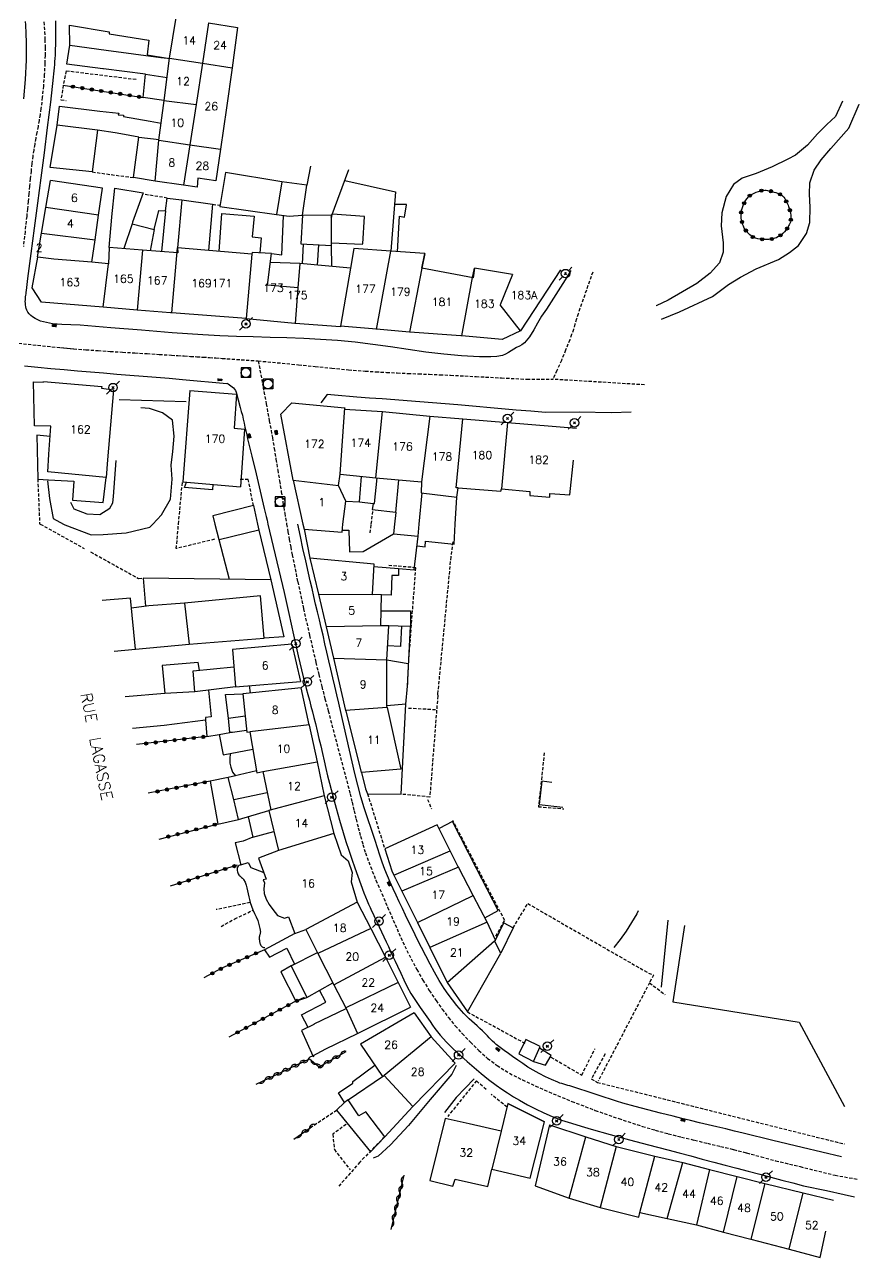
# Model space of a CAD drawing. Header units: millimetres. Extents: x 146998 to 148001, y 143000 to 144001.
# Drawn here: x 147451.8 to 147582.2, y 143056.4 to 143249 of the extents above; entities that cross this region are included whole.
import ezdxf
from ezdxf.enums import TextEntityAlignment as Align

# ---------------------------------------------------------------- set-up
doc = ezdxf.new("R2010")
doc.units = ezdxf.units.MM
doc.linetypes.add('DASHED', pattern=[0.75, 0.5, -0.25])
doc.layers.get('0').update_dxf_attribs({"linetype": 'CONTINUOUS'})
for name, color, linetype in [('W0001', 6, 'DASHED'), ('W0014', 7, 'CONTINUOUS'), ('W0017', 7, 'CONTINUOUS'), ('W0101', 7, 'CONTINUOUS'), ('W0104', 1, 'CONTINUOUS'), ('W0112', 1, 'DASHED'), ('W0300', 7, 'CONTINUOUS'), ('W0310', 3, 'CONTINUOUS'), ('W0323', 7, 'CONTINUOUS'), ('W0333', 7, 'CONTINUOUS'), ('W0401', 7, 'CONTINUOUS'), ('W0420', 7, 'CONTINUOUS'), ('W0473', 7, 'CONTINUOUS'), ('W0989', 7, 'CONTINUOUS'), ('W0991', 7, 'CONTINUOUS'), ('W1102', 7, 'CONTINUOUS')]:
    doc.layers.add(name, color=color, linetype=linetype)
doc.styles.get("Standard").update_dxf_attribs({"font": 'romans.shx', "width": 0.85})

# ---------------------------------------------------------------- blocks, each defined once
blk = doc.blocks.new('T401')
for p, q in [((-0.3, 0.3), (0, 0.3)), ((-0.3, -0.25), (-0.3, 0.3)), ((-0.3, 0.15), (0, 0.15)), ((-0.3, 0), (0, 0)), ((0, 0.3), (0, -0.25)), ((-0.3, -0.15), (0, -0.15)), ((-0.3, -0.25), (-0.3, -0.3)), ((-0.3, -0.3), (0, -0.3)), ((0, -0.3), (0, -0.25))]:
    blk.add_line(p, q)
blk = doc.blocks.new('T473')
for p, q in [((-0.166667, 0.166667), (0.166667, -0.166667)), ((-0.166667, -0.166667), (0.166667, 0.166667)), ((0.500001, 0.500001), (1.000002, 1.000002)), ((-1.000002, -1.000002), (-0.500001, -0.500001))]:
    blk.add_line(p, q)
blk.add_ellipse((0, 0), major_axis=(0.471405, 0.471405), ratio=1, start_param=5.4977871438, end_param=11.780972451)
blk = doc.blocks.new('T420')
for p, q in [((0.75, 0.75), (-0.75, 0.75)), ((-0.75, 0.75), (-0.75, -0.75)), ((0.75, 0.75), (0.75, -0.75)), ((0.75, -0.75), (-0.75, -0.75))]:
    blk.add_line(p, q)
blk.add_ellipse((0, 0), major_axis=(-0.53, 0.53), ratio=1, start_param=3.926991, end_param=10.210176)
blk = doc.blocks.new('t323o')
at = {"color": 0, "linetype": 'Continuous'}
for radius in [0.25, 0.15]:
    blk.add_circle((0, 0), radius, dxfattribs=at)
blk = doc.blocks.new('t310o')
at = {"color": 0, "linetype": 'Continuous'}
for centre, start, end in [((-0.5, 0.38), 216.8699, 323.1304), ((0.5, -0.37), 36.8699, 143.1303)]:
    blk.add_arc(centre, 0.625, start, end, dxfattribs=at)

msp = doc.modelspace()

# ---------------------------------------------------------------- linework, layer by layer
at = {"layer": 'W0001'}
for points in [[(147454.8, 143249.44), (147454.91, 143247.92), (147454.97, 143246.69), (147455, 143245.45), (147454.99, 143244.22), (147454.96, 143242.98), (147454.87, 143241.21), (147454.73, 143239.44), (147454.56, 143237.67), (147454.35, 143235.91), (147454.22, 143234.98), (147454.06, 143234.05), (147453.9, 143233.12), (147453.72, 143232.2), (147453.54, 143231.28), (147453.37, 143230.35), (147453.22, 143229.43), (147453.08, 143228.5), (147452.93, 143227.32), (147452.8, 143226.14), (147452.68, 143224.96), (147452.57, 143223.78), (147452.47, 143222.6), (147452.36, 143221.42), (147452.25, 143220.24), (147452.12, 143219.06), (147451.87, 143216.71), (147451.6, 143214.36)], [(147540.57, 143210.37), (147538.58, 143204.67), (147538.3, 143203.86), (147538.05, 143203.04), (147537.8, 143202.23), (147537.55, 143201.41), (147537.28, 143200.6), (147536.99, 143199.8), (147536.34, 143198.18), (147535.68, 143196.58), (147534.98, 143194.99), (147534.35, 143193.62)], [(147449.36, 143199.39), (147457.39, 143198.58), (147457.91, 143198.53), (147458.43, 143198.48), (147458.95, 143198.43), (147459.47, 143198.39), (147461.38, 143198.24), (147463.28, 143198.1), (147465.19, 143197.98), (147467.11, 143197.86), (147469.02, 143197.74), (147470.93, 143197.63), (147472.84, 143197.51), (147474.75, 143197.39), (147475.74, 143197.33), (147476.73, 143197.26), (147477.72, 143197.2), (147478.71, 143197.14), (147479.7, 143197.08), (147480.69, 143197.02), (147481.68, 143196.96), (147482.67, 143196.89), (147488.29, 143196.49)], [(147488.29, 143196.49), (147488.57, 143195.07), (147489.06, 143192.43), (147489.55, 143189.79), (147490.04, 143187.14), (147490.51, 143184.5), (147490.8, 143182.81), (147491.08, 143181.13), (147491.36, 143179.44), (147491.63, 143177.75), (147491.9, 143176.06), (147492.17, 143174.37), (147492.45, 143172.69), (147492.74, 143171)], [(147488.29, 143196.49), (147494.6, 143195.9), (147497.21, 143195.62), (147499.81, 143195.36), (147502.42, 143195.11), (147505.03, 143194.9), (147506.69, 143194.79), (147508.36, 143194.7), (147510.03, 143194.61), (147511.7, 143194.54), (147513.37, 143194.47), (147515.04, 143194.4), (147516.7, 143194.33), (147518.37, 143194.25), (147522.34, 143194.05), (147526.31, 143193.84), (147530.29, 143193.63), (147534.35, 143193.62)], [(147548.67, 143192.75), (147548.67, 143192.75), (147534.35, 143193.62), (147534.35, 143193.62), (147534.35, 143193.62)], [(147492.74, 143171), (147492.95, 143169.8), (147493.16, 143168.6), (147493.38, 143167.4), (147493.61, 143166.2), (147494.47, 143161.98), (147495.38, 143157.78), (147496.33, 143153.59), (147497.31, 143149.4), (147497.77, 143147.5), (147498.25, 143145.61), (147498.74, 143143.72), (147499.24, 143141.82), (147499.62, 143140.37), (147500, 143138.91), (147500.39, 143137.45), (147500.77, 143136), (147501.16, 143134.54), (147501.55, 143133.09), (147501.94, 143131.63), (147502.32, 143130.17), (147502.66, 143128.85), (147502.98, 143127.53), (147503.29, 143126.21), (147503.61, 143124.89), (147503.94, 143123.57), (147504.28, 143122.25), (147504.66, 143120.94), (147505.07, 143119.64), (147505.85, 143117.49), (147506.71, 143115.36), (147507.62, 143113.26), (147508.53, 143111.16), (147509.4, 143109.12), (147510.28, 143107.09), (147511.2, 143105.07), (147512.19, 143103.08), (147513.09, 143101.41), (147514.04, 143099.76), (147515.04, 143098.15), (147516.09, 143096.56), (147517.05, 143095.22), (147518.05, 143093.9), (147519.09, 143092.62), (147520.19, 143091.39), (147521.46, 143090.05), (147522.78, 143088.76), (147524.16, 143087.53), (147525.64, 143086.41), (147527.56, 143085.21), (147529.58, 143084.16), (147531.64, 143083.21), (147533.71, 143082.3), (147537.31, 143080.8), (147540.96, 143079.41), (147544.64, 143078.11), (147548.35, 143076.91), (147550.36, 143076.31), (147552.39, 143075.76), (147554.43, 143075.24), (147556.47, 143074.75), (147558.51, 143074.26), (147560.56, 143073.78), (147562.6, 143073.28), (147564.63, 143072.76), (147566.89, 143072.15), (147569.15, 143071.53), (147573, 143070.62), (147578.44, 143069.27), (147578.44, 143069.27), (147578.44, 143069.27), (147582.09, 143068.64)]]:
    msp.add_lwpolyline(points, dxfattribs=at)
at = {"layer": 'W0014'}
for points in [[(147451.89, 143249.51), (147451.92, 143249.01), (147451.98, 143247.62), (147452.03, 143246.23), (147452.05, 143244.84), (147452.03, 143243.45), (147451.88, 143240.44), (147451.62, 143237.44)], [(147537.14, 143210.59), (147536.28, 143209.17), (147535.54, 143208.03), (147534.81, 143206.89), (147534.07, 143205.74), (147533.33, 143204.6), (147532.59, 143203.46), (147531.97, 143202.41), (147531.38, 143201.33), (147530.71, 143200.27), (147529.9, 143199.32), (147529.52, 143199.02), (147529.11, 143198.77), (147528.68, 143198.56), (147528.26, 143198.34), (147527.83, 143198.07), (147527.4, 143197.8), (147526.94, 143197.55), (147526.46, 143197.36), (147525.58, 143197.18), (147524.67, 143197.11), (147523.77, 143197.12), (147522.88, 143197.14), (147520.09, 143197.28), (147517.3, 143197.53), (147514.52, 143197.87), (147511.75, 143198.26), (147508.99, 143198.67), (147506.22, 143199.06), (147503.45, 143199.41), (147500.67, 143199.67), (147498.04, 143199.85), (147495.42, 143199.99), (147492.79, 143200.09), (147490.17, 143200.17), (147487.54, 143200.24), (147484.91, 143200.33), (147482.29, 143200.43), (147479.66, 143200.57), (147474.86, 143200.89), (147470.06, 143201.27), (147465.26, 143201.67), (147460.47, 143202.07), (147459.04, 143202.15), (147457.6, 143202.19), (147456.15, 143202.3), (147454.73, 143202.58), (147454.28, 143202.72), (147453.85, 143202.9), (147453.44, 143203.13), (147453.05, 143203.39), (147452.78, 143203.61), (147452.53, 143203.85), (147452.31, 143204.12), (147452.13, 143204.42), (147452.03, 143204.69), (147451.97, 143204.96), (147451.94, 143205.24), (147451.92, 143205.51), (147451.91, 143205.76), (147451.92, 143206.01), (147451.93, 143206.25), (147451.96, 143206.5), (147451.99, 143206.74), (147452.02, 143206.99), (147452.05, 143207.23), (147452.08, 143207.48), (147452.13, 143207.95), (147452.19, 143208.42), (147452.25, 143208.89), (147452.31, 143209.36), (147452.81, 143213.29), (147453.32, 143217.22), (147453.85, 143221.16), (147454.38, 143225.09), (147454.9, 143229.02), (147455.4, 143232.95), (147455.87, 143236.89), (147456.3, 143240.84), (147456.35, 143241.32), (147456.4, 143241.81), (147456.45, 143242.29), (147456.5, 143242.78), (147456.54, 143243.26), (147456.58, 143243.75), (147456.61, 143244.24), (147456.63, 143244.72), (147456.68, 143246.36), (147456.69, 143248), (147456.66, 143249.64)], [(147451.79, 143195.71), (147453.85, 143195.52), (147455.91, 143195.32), (147457.97, 143195.14), (147460.04, 143194.95), (147462.09, 143194.78), (147464.14, 143194.61), (147466.2, 143194.44), (147468.25, 143194.27), (147470.31, 143194.11), (147472.36, 143193.94), (147474.41, 143193.77), (147476.47, 143193.6)], [(147476.47, 143193.6), (147483.38, 143192.96)], [(147483.38, 143192.99), (147483.62, 143192.89), (147483.84, 143192.76), (147484.05, 143192.61), (147484.24, 143192.44), (147484.42, 143192.26), (147484.59, 143192.07), (147484.74, 143191.85), (147484.86, 143191.63)], [(147483.38, 143192.99), (147483.38, 143192.96)], [(147484.86, 143191.63), (147485.48, 143189.21)], [(147499.09, 143191.23), (147498.11, 143189.95)], [(147546.58, 143188.48), (147543.49, 143188.38), (147543.49, 143188.38), (147538.45, 143188.47), (147533.19, 143188.45), (147533.19, 143188.45), (147530.9, 143188.62), (147528.6, 143188.81), (147527.46, 143188.9), (147526.33, 143189.01), (147525.19, 143189.12), (147524.05, 143189.23), (147522.92, 143189.34), (147521.78, 143189.44), (147520.65, 143189.55), (147519.51, 143189.65), (147517.53, 143189.81), (147515.56, 143189.96), (147513.58, 143190.11), (147511.6, 143190.25), (147509.63, 143190.4), (147507.65, 143190.54), (147505.67, 143190.69), (147503.7, 143190.84), (147502.55, 143190.94), (147501.39, 143191.03), (147500.24, 143191.13), (147499.09, 143191.23)], [(147485.48, 143189.21), (147485.66, 143188.61), (147485.83, 143188), (147485.97, 143187.39), (147486.11, 143186.78), (147486.23, 143186.16), (147486.36, 143185.55), (147486.5, 143184.94), (147486.65, 143184.33), (147487.33, 143181.6), (147487.97, 143178.87), (147488.61, 143176.14), (147489.25, 143173.41), (147489.39, 143172.81), (147489.53, 143172.2), (147489.68, 143171.6), (147489.82, 143171)], [(147489.82, 143171), (147492.36, 143160.32)], [(147579.46, 143072.17), (147579.46, 143072.17), (147573.31, 143073.58), (147568.71, 143074.72), (147564.11, 143075.85), (147562.73, 143076.18), (147561.36, 143076.51), (147559.99, 143076.83), (147558.62, 143077.16), (147557.25, 143077.48), (147555.88, 143077.81), (147554.51, 143078.14), (147553.14, 143078.48), (147551.17, 143078.98), (147549.2, 143079.48), (147547.23, 143080), (147545.27, 143080.55), (147544.31, 143080.84), (147543.35, 143081.14), (147542.39, 143081.46), (147541.44, 143081.78), (147540.49, 143082.1), (147539.53, 143082.42), (147538.58, 143082.73), (147537.62, 143083.04), (147537.31, 143083.13), (147537, 143083.22), (147536.69, 143083.31), (147536.37, 143083.4), (147536.06, 143083.48), (147535.75, 143083.58), (147535.45, 143083.68), (147535.14, 143083.8), (147534.15, 143084.21), (147533.18, 143084.66), (147532.22, 143085.15), (147531.28, 143085.67), (147530.45, 143086.17), (147529.65, 143086.71), (147528.85, 143087.27), (147528.06, 143087.83), (147527.41, 143088.28), (147526.76, 143088.74), (147526.13, 143089.22), (147525.51, 143089.72), (147525.22, 143089.97), (147524.94, 143090.22), (147524.67, 143090.49), (147524.4, 143090.76), (147524.13, 143091.03), (147523.87, 143091.3), (147523.6, 143091.56), (147523.33, 143091.83), (147522.92, 143092.21), (147522.51, 143092.59), (147522.09, 143092.97), (147521.68, 143093.35), (147521.27, 143093.73), (147520.86, 143094.12), (147520.46, 143094.52), (147520.08, 143094.93), (147519.35, 143095.78), (147518.64, 143096.65), (147517.97, 143097.55), (147517.34, 143098.47), (147516.57, 143099.7), (147515.86, 143100.97), (147515.19, 143102.25), (147514.52, 143103.53), (147513.83, 143104.85), (147513.16, 143106.17), (147512.5, 143107.5), (147511.85, 143108.83), (147511.34, 143109.88), (147510.83, 143110.94), (147510.34, 143111.99), (147509.85, 143113.05), (147509.39, 143114.04), (147508.94, 143115.04), (147508.5, 143116.03), (147508.09, 143117.05), (147507.69, 143118.17), (147507.31, 143119.3), (147506.96, 143120.44), (147506.59, 143121.57), (147506.02, 143123.27), (147505.44, 143124.96), (147504.88, 143126.67), (147504.36, 143128.38), (147503.41, 143132.02), (147502.55, 143135.67), (147501.73, 143139.34), (147500.9, 143143), (147500.59, 143144.33), (147500.28, 143145.66), (147499.97, 143146.99), (147499.66, 143148.32), (147499.36, 143149.65), (147499.05, 143150.98), (147498.74, 143152.31), (147498.43, 143153.64), (147498.15, 143154.85), (147497.86, 143156.06), (147497.57, 143157.27), (147497.28, 143158.49), (147496.99, 143159.7), (147496.71, 143160.91), (147496.42, 143162.13), (147496.15, 143163.34), (147495.72, 143165.25), (147495.3, 143167.17), (147494.89, 143169.08), (147494.48, 143171)], [(147492.36, 143160.32), (147493.07, 143157.01), (147493.8, 143153.7), (147494.57, 143150.41), (147495.35, 143147.11), (147495.58, 143146.2), (147495.81, 143145.29), (147496.05, 143144.39), (147496.3, 143143.48), (147496.54, 143142.57), (147496.78, 143141.67), (147497.01, 143140.76), (147497.24, 143139.85), (147497.53, 143138.68), (147497.8, 143137.51), (147498.07, 143136.34), (147498.33, 143135.17), (147498.59, 143134), (147498.87, 143132.83), (147499.15, 143131.66), (147499.44, 143130.5), (147499.94, 143128.56), (147500.47, 143126.64), (147501.02, 143124.72), (147501.59, 143122.8), (147502.02, 143121.42), (147502.46, 143120.05), (147502.91, 143118.67), (147503.38, 143117.31), (147503.85, 143116), (147504.32, 143114.7), (147504.81, 143113.4), (147505.33, 143112.12), (147505.56, 143111.6), (147505.79, 143111.1), (147506.02, 143110.59), (147506.26, 143110.09), (147506.5, 143109.58), (147506.75, 143109.08), (147506.99, 143108.58), (147507.23, 143108.07), (147507.58, 143107.3), (147507.94, 143106.53), (147508.29, 143105.76), (147508.64, 143104.99), (147509, 143104.23), (147509.35, 143103.46), (147509.71, 143102.69), (147510.07, 143101.92), (147510.57, 143100.86), (147511.07, 143099.78), (147511.59, 143098.72), (147512.16, 143097.68), (147512.86, 143096.55), (147513.62, 143095.45), (147514.4, 143094.36), (147515.18, 143093.27), (147515.55, 143092.73), (147515.92, 143092.19), (147516.31, 143091.65), (147516.73, 143091.13), (147517.73, 143090.05), (147518.79, 143089.03), (147519.87, 143088.04), (147520.97, 143087.06), (147522.06, 143086.1), (147523.17, 143085.16), (147524.31, 143084.24), (147525.47, 143083.36), (147526.36, 143082.73), (147527.28, 143082.12), (147528.21, 143081.54), (147529.15, 143080.98), (147530.39, 143080.29), (147531.65, 143079.63), (147532.92, 143079.01), (147534.22, 143078.45), (147535.72, 143077.88), (147537.25, 143077.39), (147538.78, 143076.93), (147540.31, 143076.48), (147543.3, 143075.63), (147546.3, 143074.82), (147549.3, 143074.03), (147552.3, 143073.24), (147554.1, 143072.76), (147555.9, 143072.28), (147557.7, 143071.8), (147559.49, 143071.33), (147561.29, 143070.86), (147563.09, 143070.38), (147564.89, 143069.91), (147566.69, 143069.43), (147568.4, 143068.98), (147570.12, 143068.52), (147571.83, 143068.07), (147573.54, 143067.61), (147577.1, 143066.87), (147577.1, 143066.87), (147579.89, 143066.28), (147581.5, 143065.9)]]:
    msp.add_lwpolyline(points, dxfattribs=at)
at = {"layer": 'W0017'}
for points in [[(147579.59, 143237.08), (147579.59, 143237.08), (147578.5, 143234.7), (147577.17, 143233.42), (147575.73, 143231.95), (147574.12, 143230.22), (147572.25, 143228.64), (147571.05, 143228.02), (147568.6, 143226.82), (147566.13, 143225.77), (147563.91, 143225.04), (147562.56, 143224.07), (147561.43, 143222.15), (147560.73, 143219.6), (147560.66, 143217.6), (147560.98, 143214.93), (147560.95, 143213.48), (147560.39, 143211.81), (147558.95, 143210.18), (147556.84, 143208.56), (147552.37, 143205.97), (147550.48, 143205.09), (147550.48, 143205.09), (147550.48, 143205.09)], [(147551.32, 143203), (147551.32, 143203), (147554.16, 143204.16), (147559.29, 143206.56), (147561.79, 143208.43), (147563.69, 143209.56), (147566.14, 143210.89), (147569.59, 143212.32), (147571.35, 143213.45), (147572.71, 143214.53), (147573.98, 143216.39), (147574.48, 143218.13), (147574.57, 143220.52), (147574.43, 143222.55), (147574.53, 143224.29), (147575.2, 143226.27), (147576.26, 143227.93), (147577.8, 143229.7), (147580.58, 143232.84), (147582.24, 143236.6), (147582.24, 143236.6)], [(147471.86, 143171), (147473.21, 143172.45), (147474.61, 143174.88), (147474.87, 143178.04), (147474.72, 143180.21), (147474.96, 143182.34), (147475.15, 143184.71), (147474.93, 143187.23), (147473.33, 143188.38), (147471.33, 143189.08), (147469.97, 143189.18)], [(147458.97, 143174.44), (147459.51, 143173.38), (147461.52, 143172.61), (147463.55, 143172.52), (147465.14, 143173.46), (147465.6, 143174.3), (147465.67, 143175.3), (147466.13, 143180.92)], [(147455.4, 143177.75), (147455.68, 143174.98), (147456.27, 143171.88), (147457.88, 143171)], [(147457.88, 143171), (147458.09, 143170.89), (147462.2, 143169.31), (147464.08, 143169.37), (147467.68, 143169.64), (147471.39, 143170.5), (147471.86, 143171)], [(147519.24, 143086.42), (147518.57, 143085.04), (147515.19, 143081.1), (147511.77, 143077.03), (147509, 143074.03), (147507.04, 143072.26), (147506.25, 143071.93)], [(147522.05, 143084.35), (147519.26, 143081.44), (147517.4, 143079.09)]]:
    msp.add_lwpolyline(points, dxfattribs=at)
at = {"layer": 'W0101'}
for points in [[(147474.44, 143243.78), (147475.48, 143250.14)], [(147485.05, 143248.56), (147484.23, 143242.3)], [(147473.59, 143237.16), (147474.44, 143243.78)], [(147484.23, 143242.3), (147483.33, 143236.01), (147482.41, 143229.55)], [(147472.79, 143230.99), (147473.59, 143237.16)], [(147472.19, 143224.55), (147472.79, 143230.99)], [(147482.41, 143229.55), (147481.7, 143224.62), (147478.89, 143225.04), (147478.76, 143223.65), (147476.65, 143223.94)], [(147455.12, 143220.46), (147455.83, 143224.69)], [(147463.37, 143219.25), (147463.99, 143223.48), (147455.83, 143224.69)], [(147476.65, 143223.94), (147472.19, 143224.55)], [(147454.45, 143216.44), (147455.12, 143220.46)], [(147462.81, 143215.42), (147463.37, 143219.25)], [(147453.84, 143212.68), (147453.83, 143212.73), (147454.45, 143216.44)], [(147462.3, 143211.9), (147462.81, 143215.42)], [(147470.22, 143213.81), (147465.02, 143214.23), (147464.93, 143211.68)], [(147487.32, 143213.17), (147475.68, 143214.14), (147475.73, 143213.36)], [(147464.09, 143204.87), (147454.44, 143205.67), (147452.97, 143207.93), (147453.84, 143212.68)], [(147475.73, 143213.36), (147470.22, 143213.81)], [(147494.51, 143207.92), (147489.78, 143208.31), (147490.39, 143213.25), (147487.34, 143213.45), (147487.32, 143213.17)], [(147509.03, 143213.62), (147503.27, 143214.03), (147502.74, 143210.98)], [(147513.86, 143210.99), (147514.33, 143213.25), (147509.03, 143213.62)], [(147464.93, 143211.68), (147462.3, 143211.9)], [(147502.74, 143210.98), (147494.8, 143211.69), (147494.51, 143207.92)], [(147521.89, 143209.48), (147513.86, 143210.99)], [(147528.06, 143209.97), (147528.06, 143210), (147522.08, 143211), (147521.89, 143209.48)], [(147535.53, 143210.74), (147535.53, 143210.74), (147529.3, 143201.19)], [(147469.39, 143204.42), (147464.09, 143204.87)], [(147474.78, 143204), (147474.62, 143203.99), (147469.39, 143204.42)], [(147486.44, 143203.1), (147474.78, 143204)], [(147494.02, 143202.34), (147486.44, 143203.08), (147486.44, 143203.1)], [(147501.17, 143201.91), (147501.17, 143201.82), (147494.06, 143202.32), (147494.02, 143202.34)], [(147506.81, 143201.43), (147501.17, 143201.91)], [(147511.97, 143200.98), (147506.81, 143201.43)], [(147520.12, 143200.42), (147519.96, 143200.41), (147511.99, 143200.98), (147511.97, 143200.98)], [(147529.3, 143201.19), (147526.43, 143199.83), (147520.12, 143200.42)], [(147453.18, 143193.23), (147454.71, 143193.15), (147454.73, 143193.26), (147463.84, 143192.51), (147463.83, 143192.21), (147465.69, 143191.96)], [(147465.69, 143191.96), (147464.76, 143181.02), (147464.52, 143178.3), (147455.41, 143179.14), (147455.58, 143181.89), (147455.58, 143181.91), (147455.92, 143186.32), (147453.33, 143186.36), (147453.18, 143193.23)], [(147477.63, 143191.85), (147476.53, 143177.6), (147485.53, 143176.8)], [(147477.63, 143191.85), (147484.91, 143191.27), (147484.57, 143185.99), (147484.57, 143185.97), (147486.18, 143185.83), (147485.53, 143176.8)], [(147493.79, 143177.84), (147491.84, 143188.16), (147493.57, 143189.96), (147501.83, 143189.17), (147501.8, 143188.97)], [(147501.8, 143188.97), (147507.73, 143188.58), (147507.73, 143188.6)], [(147507.73, 143188.6), (147515.13, 143187.86)], [(147515.13, 143187.86), (147520.3, 143187.45)], [(147520.3, 143187.45), (147527.24, 143186.89)], [(147527.24, 143186.89), (147538.02, 143185.96)], [(147493.79, 143177.84), (147495.29, 143171)], [(147500.87, 143177.05), (147501.09, 143178.78)], [(147501.09, 143178.78), (147506.66, 143178.22)], [(147506.66, 143178.22), (147513.84, 143177.62)], [(147513.84, 143177.62), (147513.78, 143175.89), (147519.33, 143175.21), (147519.55, 143176.64)], [(147501.97, 143174.58), (147500.87, 143177.05)], [(147519.55, 143176.64), (147526.24, 143176.12), (147526.3, 143176.53)], [(147526.3, 143176.53), (147530.73, 143176.07), (147530.73, 143175.46), (147533.85, 143175.2), (147533.9, 143175.79), (147536.99, 143175.56)], [(147501.55, 143171), (147501.97, 143174.58)], [(147495.29, 143171), (147495.46, 143170.23), (147501.4, 143169.76), (147501.55, 143171)], [(147506.14, 143159.99), (147506.4, 143164.75), (147496.39, 143165.69), (147497.7, 143160.07)], [(147497.7, 143160.07), (147498.92, 143154.95)], [(147507.46, 143155.1), (147507.58, 143159.93), (147506.14, 143159.99)], [(147498.92, 143154.95), (147500.08, 143150.04)], [(147508.41, 143149.79), (147508.7, 143155.09), (147507.46, 143155.1)], [(147493.55, 143152.26), (147484.26, 143151.42), (147484.75, 143145.59), (147494.91, 143146.4)], [(147493.55, 143152.26), (147494.91, 143146.4)], [(147500.08, 143150.04), (147501.95, 143141.87)], [(147508.44, 143142.33), (147508.42, 143142.62), (147508.41, 143149.79)], [(147496.24, 143139.66), (147495, 143145.44), (147485.92, 143144.49), (147486.51, 143138.51), (147487, 143138.52)], [(147508.44, 143142.33), (147510.61, 143132.71), (147504.43, 143132.2), (147502.07, 143141.81), (147501.95, 143141.87)], [(147496.24, 143139.66), (147496.25, 143139.59), (147497.5, 143133.88)], [(147487, 143138.52), (147488.1, 143132.15), (147489.05, 143132.33)], [(147497.5, 143133.88), (147498.61, 143128.56)], [(147489.05, 143132.33), (147490.28, 143126.36), (147489.97, 143126.25)], [(147498.61, 143128.56), (147500.12, 143122.66)], [(147489.97, 143126.25), (147491.48, 143120)], [(147518.32, 143119.93), (147516.28, 143124), (147508.07, 143120.28)], [(147500.12, 143122.66), (147501.26, 143119.31), (147502.35, 143118.39), (147503.01, 143116.55), (147502.84, 143115.1), (147503.79, 143111.93)], [(147491.48, 143120), (147488.33, 143118.83), (147489.57, 143115.55), (147489.08, 143115.43), (147489.3, 143114.93), (147489.18, 143114.04), (147489.25, 143113.28), (147489.56, 143112.38), (147490, 143111.56), (147490.57, 143110.81), (147491.31, 143109.85), (147492.4, 143109.41), (147493.06, 143109.64), (147494.02, 143107.05), (147495.73, 143107.66)], [(147508.07, 143120.28), (147509.16, 143116.81), (147509.48, 143116.17)], [(147519.59, 143117.4), (147519.5, 143117.58), (147518.32, 143119.93)], [(147509.48, 143116.17), (147510.74, 143113.63)], [(147521.89, 143112.98), (147519.59, 143117.4)], [(147510.74, 143113.63), (147513.17, 143108.75)], [(147524.07, 143108.79), (147521.89, 143112.98)], [(147503.79, 143111.93), (147505.89, 143107.84)], [(147513.17, 143108.75), (147515.11, 143104.84)], [(147525.23, 143105.88), (147525.38, 143106.02), (147524.07, 143108.79)], [(147554.9, 143108.3), (147553.11, 143096.37)], [(147495.73, 143107.66), (147497.64, 143103.9)], [(147505.89, 143107.84), (147508.17, 143103.32)], [(147515.11, 143104.84), (147517.84, 143099.37)], [(147517.84, 143099.37), (147525.23, 143105.88)], [(147497.64, 143103.9), (147500.14, 143099)], [(147508.17, 143103.32), (147510.15, 143099.39)], [(147500.14, 143099), (147501.97, 143095.4)], [(147510.15, 143099.39), (147512.09, 143095.54)], [(147501.97, 143095.4), (147503.83, 143091.43), (147512.09, 143095.54)], [(147553.11, 143096.37), (147572.83, 143093.2), (147579.9, 143079.99)], [(147512.68, 143094.64), (147504.27, 143089.77), (147507.72, 143084.68), (147507.99, 143084.87)], [(147512.68, 143094.64), (147515.32, 143090.91)], [(147515.32, 143090.91), (147519.06, 143086.8)], [(147507.99, 143084.87), (147512.48, 143079.99), (147519.06, 143086.8)], [(147524.82, 143070.23), (147530.8, 143068.82), (147533.05, 143077.61), (147527.33, 143080.46)], [(147527.33, 143080.46), (147526.27, 143076.13)], [(147526.27, 143076.13), (147521.26, 143077.32), (147517.5, 143078.11), (147515.12, 143068.45), (147518.74, 143067.58), (147519.08, 143068.65), (147524.17, 143067.49), (147524.82, 143070.23)], [(147533.83, 143077.12), (147531.56, 143067.64), (147536.89, 143065.68)], [(147533.83, 143077.12), (147539.52, 143075.27)], [(147539.52, 143075.27), (147544.23, 143073.74)], [(147544.23, 143073.74), (147550.28, 143072.24)], [(147550.28, 143072.24), (147554.68, 143071.24)], [(147554.68, 143071.24), (147558.83, 143070.18)], [(147558.83, 143070.18), (147563.15, 143069.06)], [(147563.15, 143069.06), (147567.45, 143067.96)], [(147567.45, 143067.96), (147573.46, 143066.51)], [(147573.46, 143066.51), (147578.23, 143065.38)], [(147536.89, 143065.68), (147541.76, 143064.21)], [(147541.76, 143064.21), (147547.76, 143062.7), (147547.96, 143063.45)], [(147547.96, 143063.45), (147552.22, 143062.51)], [(147552.22, 143062.51), (147556.82, 143061.5)], [(147556.82, 143061.5), (147561.02, 143060.39)], [(147561.02, 143060.39), (147565.27, 143059.27)], [(147571.26, 143057.74), (147576.11, 143056.44), (147577.01, 143060.53)], [(147565.27, 143059.27), (147571.26, 143057.74)]]:
    msp.add_lwpolyline(points, dxfattribs=at)
at = {"layer": 'W0104'}
for points in [[(147458.38, 143242.85), (147458.88, 143245.83), (147458.8, 143248.92)], [(147458.8, 143248.92), (147465.03, 143247.91), (147465.01, 143247.59), (147471.23, 143246.59), (147470.96, 143244.32), (147474.44, 143243.74)], [(147458.88, 143245.83), (147464.53, 143245.05), (147473.06, 143243.9), (147474.13, 143243.79)], [(147473.58, 143237.16), (147470.31, 143237.66), (147470.7, 143241.3), (147470.67, 143241.3), (147464.13, 143242.11), (147464.01, 143242.13), (147458.38, 143242.85)], [(147470.7, 143241.3), (147474.05, 143240.75)], [(147455.77, 143226.69), (147456.86, 143233.3), (147457.23, 143236.31)], [(147457.23, 143236.31), (147463.53, 143235.49), (147466.5, 143235.17), (147466.44, 143234.94), (147467.26, 143234.89), (147467.27, 143234.66), (147471.43, 143233.95), (147473.13, 143233.63)], [(147463.17, 143232.53), (147456.86, 143233.3)], [(147469.65, 143231.47), (147466.85, 143231.98), (147465.94, 143232.12), (147463.17, 143232.53), (147462.37, 143226.01), (147455.77, 143226.69)], [(147472.19, 143224.55), (147468.82, 143225.12), (147469.65, 143231.47)], [(147469.65, 143231.47), (147472.8, 143231.09)], [(147495.24, 143219.26), (147494.98, 143214.77), (147499.78, 143214.51), (147499.73, 143218.93), (147499.72, 143218.95), (147502.46, 143226.42)], [(147496.45, 143226.89), (147495.88, 143223.93)], [(147492, 143224.45), (147491.14, 143219.35)], [(147501.83, 143224.68), (147509.77, 143222.91), (147509.03, 143213.62)], [(147465.02, 143214.23), (147465.45, 143218.93), (147465.45, 143219), (147465.88, 143223.48), (147470.31, 143222.77), (147468.68, 143218.19), (147468.59, 143217.92), (147472.04, 143217.02), (147472.76, 143219.97), (147473.8, 143219.93), (147474.1, 143221.93), (147476.37, 143221.68), (147481.18, 143220.97), (147480.56, 143213.73)], [(147473.8, 143219.93), (147473.21, 143213.56)], [(147476.37, 143221.68), (147475.68, 143214.14)], [(147510.07, 143213.55), (147510.4, 143219.1), (147511.16, 143218.95), (147511.5, 143220.86), (147511.49, 143220.93), (147509.61, 143220.95)], [(147468.59, 143217.92), (147467.29, 143214.05)], [(147482.2, 143213.6), (147482.64, 143219.51), (147487.66, 143219.08), (147487.38, 143215.85), (147488.74, 143215.74), (147488.57, 143213.37)], [(147490.39, 143213.25), (147491.97, 143213.08), (147492.26, 143219.17)], [(147495.24, 143219.26), (147499.7, 143219.31), (147499.73, 143218.93)], [(147499.78, 143214.94), (147504.54, 143214.72), (147504.63, 143214.8), (147504.92, 143219.06), (147499.89, 143219.39)], [(147472.04, 143217.02), (147471.44, 143213.71)], [(147495.24, 143211.65), (147495.37, 143214.75)], [(147497.7, 143214.62), (147497.52, 143211.45)], [(147499.81, 143211.24), (147499.78, 143214.51)], [(147503.27, 143214.03), (147502.74, 143210.98)], [(147514.33, 143213.25), (147513.89, 143210.99)], [(147494.8, 143211.69), (147490.21, 143211.84)], [(147521.8, 143209.5), (147522.08, 143211)], [(147455.8, 143184.7), (147453.69, 143184.87), (147453.85, 143178.03), (147455.54, 143177.92), (147459.51, 143177.69), (147459.27, 143174.71), (147464.08, 143174.36), (147464.52, 143178.3)], [(147481.22, 143177.19), (147481.17, 143176.37), (147476.76, 143176.71), (147477.08, 143177.55)], [(147504.13, 143174.46), (147504.45, 143178.44)], [(147506.26, 143174.19), (147506.49, 143174.21), (147506.89, 143178.2)], [(147509.82, 143172.83), (147510.28, 143177.92)], [(147513.48, 143171), (147513.93, 143175.87)], [(147487.58, 143173.88), (147481.23, 143172.27), (147481.55, 143171)], [(147487.58, 143173.88), (147488.2, 143171)], [(147501.97, 143174.58), (147504.13, 143174.46), (147506.26, 143174.19), (147506.27, 143174.17), (147506.1, 143173.28), (147509.82, 143172.87), (147509.82, 143172.83), (147509.62, 143171)], [(147519.09, 143171), (147519.33, 143175.21)], [(147481.55, 143171), (147483.75, 143162.39)], [(147488.4, 143170.06), (147482.18, 143168.52)], [(147488.2, 143171), (147488.4, 143170.06), (147490.25, 143162.29), (147492.3, 143153.37)], [(147495.46, 143170.23), (147496.39, 143165.69)], [(147501.44, 143170.05), (147502.47, 143170.07), (147502.57, 143166.68), (147504.72, 143166.72), (147509.46, 143169.45)], [(147509.62, 143171), (147509.46, 143169.45), (147513.3, 143169.11), (147513.48, 143171)], [(147513.12, 143167.59), (147514.37, 143167.47), (147514.42, 143168.31), (147518.9, 143167.85), (147519.09, 143171)], [(147506.38, 143164.36), (147510.24, 143164.04), (147512.68, 143163.87), (147513.3, 143169.11)], [(147510.24, 143164.04), (147510.25, 143162.94), (147509.17, 143162.95), (147509.07, 143159.89), (147507.58, 143159.93)], [(147490.25, 143162.29), (147470.3, 143162.56), (147470.67, 143158.16)], [(147465.81, 143151.14), (147469.15, 143151.45), (147468.35, 143159.44), (147463.92, 143159.08)], [(147469.15, 143151.45), (147477.51, 143152.26), (147489.23, 143153.19), (147488.66, 143159.78), (147476.81, 143158.62), (147471.22, 143158.23), (147468.51, 143157.86)], [(147476.81, 143158.62), (147477.51, 143152.26)], [(147507.52, 143157.46), (147512.12, 143157.46), (147512.09, 143154.99), (147508.23, 143155.09)], [(147510.71, 143155.03), (147510.54, 143152.03), (147510.55, 143151.89), (147508.53, 143151.99)], [(147511.39, 143142.89), (147511.65, 143145.67), (147512.09, 143154.99)], [(147492.3, 143153.37), (147489.23, 143153.19)], [(147479.12, 143148.16), (147478.93, 143149.35), (147473.32, 143148.88), (147473.7, 143144.54), (147467.51, 143144.02)], [(147484.75, 143145.59), (147478.38, 143144.77), (147478.15, 143148.06), (147484.48, 143148.71)], [(147508.41, 143149.79), (147511.73, 143149.2)], [(147478.38, 143144.77), (147473.7, 143144.54)], [(147480.52, 143145.04), (147480.96, 143140.9), (147480.07, 143140.79), (147480.08, 143140.41)], [(147486.89, 143145.76), (147487.07, 143144.61)], [(147483.64, 143140.7), (147483.21, 143144.38), (147485.92, 143144.49)], [(147505.39, 143128.87), (147510.64, 143128.8), (147511.39, 143142.89), (147508.42, 143142.62)], [(147482.19, 143138.13), (147483.86, 143138.45), (147483.64, 143140.7), (147486.26, 143141.05)], [(147468.68, 143139.11), (147473.62, 143139.57), (147480.08, 143140.41), (147480.28, 143137.82), (147482.19, 143138.13), (147482.82, 143134.96), (147487.46, 143135.86)], [(147486.49, 143138.76), (147484.3, 143138.45), (147483.86, 143138.45)], [(147483.93, 143135.18), (147483.88, 143134.32), (147483.88, 143133.67), (147484.01, 143133), (147484.27, 143132.26), (147484.78, 143131.66), (147483.63, 143131.4), (147480.81, 143130.83), (147481.98, 143124.1), (147485.23, 143124.84), (147489.97, 143126.25)], [(147488.04, 143132.45), (147483.63, 143131.4)], [(147484.47, 143127.98), (147483.63, 143131.4)], [(147504.43, 143132.2), (147505.07, 143129.64), (147505.39, 143128.87)], [(147532.6, 143130.83), (147532.19, 143127.21), (147535.89, 143126.79)], [(147534.18, 143130.63), (147532.6, 143130.83)], [(147485.23, 143124.84), (147484.47, 143127.98), (147489.72, 143129.08)], [(147486.71, 143125.28), (147487.47, 143122.08), (147485.94, 143121.48), (147484.72, 143121.19), (147485.61, 143117.75), (147486.75, 143118.15), (147487.14, 143117.34), (147489.18, 143116.58)], [(147523.71, 143109.49), (147525.81, 143110.62), (147522.39, 143117.18), (147518.65, 143124.54), (147516.57, 143123.42)], [(147487.47, 143122.08), (147490.77, 143122.97)], [(147525.38, 143106.02), (147526.71, 143108.72), (147528.13, 143107.92), (147526.22, 143103.99)], [(147494.02, 143107.05), (147489.3, 143104.51), (147490.05, 143103.35), (147492.76, 143104.73), (147493.96, 143102.25), (147493.44, 143101.99), (147495.89, 143097.04), (147499.97, 143099.33)], [(147520.99, 143094.79), (147526.22, 143103.99), (147525.23, 143105.88)], [(147493.44, 143101.99), (147497.55, 143104.09)], [(147517.84, 143099.37), (147520.99, 143094.79)], [(147496.09, 143092.37), (147495.05, 143094.34), (147498.87, 143096.29), (147497.9, 143098.17)], [(147502.02, 143095.27), (147497, 143092.85), (147497, 143092.81), (147495.05, 143091.86), (147496.83, 143087.95), (147498.89, 143089.01), (147503.83, 143091.43)], [(147531.3, 143087.02), (147532.38, 143089.36), (147530.15, 143090.47), (147529.01, 143088.23)], [(147533.19, 143086.45), (147534.06, 143087.98), (147532.26, 143089.1)], [(147529.01, 143088.23), (147531.3, 143087.02), (147533.19, 143086.45)], [(147502.35, 143081.04), (147501.81, 143080.66), (147500.86, 143082.15), (147503.1, 143083.65), (147503.07, 143083.89), (147506.53, 143086.45)], [(147512.48, 143079.99), (147508.07, 143075.29), (147505.1, 143079.18), (147504.01, 143078.57), (147502.35, 143081.04), (147507.72, 143084.68)], [(147527.33, 143080.46), (147533.05, 143077.61)]]:
    msp.add_lwpolyline(points, dxfattribs=at)
msp.add_lwpolyline([(147483.2, 143225.9), (147482.33, 143220.63), (147491.14, 143219.35), (147493.14, 143219.09), (147495.24, 143219.26), (147495.88, 143223.93), (147492, 143224.45)], close=True, dxfattribs=at)
at = {"layer": 'W0112'}
for points in [[(147458.3, 143241.79), (147457.84, 143239.56), (147457.48, 143237.29), (147458.3, 143237.17)], [(147469.22, 143240.43), (147458.3, 143241.77)], [(147462.37, 143226.01), (147468.82, 143225.12)], [(147474.1, 143221.93), (147470.42, 143222.52)], [(147481.18, 143220.97), (147482.36, 143220.8)], [(147453.85, 143178.03), (147454.15, 143171.06), (147454.25, 143171)], [(147475.85, 143171), (147476.45, 143177.48)], [(147487.58, 143173.88), (147486.74, 143177.95), (147485.32, 143177.99)], [(147505.98, 143171), (147506.23, 143172.98)], [(147454.25, 143171), (147461.1, 143167.2)], [(147481.47, 143168.62), (147475.5, 143167.17), (147475.85, 143171)], [(147505.8, 143169.63), (147505.98, 143171)], [(147518.7, 143168.21), (147518.39, 143165.88), (147516.34, 143144.42), (147516.36, 143144.15), (147515.12, 143128.36), (147510.64, 143128.8)], [(147462.12, 143166.64), (147469.6, 143162.49), (147470.3, 143162.56)], [(147511.65, 143145.67), (147511.82, 143149.5), (147512.93, 143164.18), (147508.7, 143164.53)], [(147511.78, 143142.26), (147516.19, 143142.02)], [(147533.01, 143135.27), (147532.1, 143126.85), (147536.04, 143126.51)], [(147505.39, 143128.87), (147508.07, 143120.28)], [(147514.76, 143127.99), (147515.38, 143126.52)], [(147525.45, 143106.61), (147526.82, 143109.08), (147518.73, 143124.67)], [(147487.04, 143111.88), (147481.74, 143110.76)], [(147482.51, 143108.14), (147484.63, 143109.33), (147487.46, 143110.66)], [(147528.13, 143107.92), (147530.43, 143111.71), (147549.28, 143100.86), (147550.07, 143100.55), (147549.45, 143099.34), (147541.42, 143083.96)], [(147549.45, 143099.34), (147551.9, 143097.48)], [(147520.99, 143094.79), (147529.97, 143089.9)], [(147538.85, 143084.91), (147540.92, 143089)], [(147534.05, 143087.73), (147538.85, 143084.91)], [(147542.52, 143088.22), (147540.36, 143084.31)], [(147523.91, 143082.66), (147522.4, 143084.04), (147517.92, 143078.47)], [(147540.36, 143084.31), (147541.32, 143083.78), (147579.9, 143074.15), (147579.9, 143074.15)], [(147527.2, 143079.93), (147524.69, 143081.93)], [(147496.41, 143076.69), (147500.52, 143079.43)], [(147502.05, 143077.22), (147499.95, 143075.67), (147500.2, 143073.29), (147502.67, 143070.11)], [(147508.07, 143075.29), (147504.18, 143071.32), (147500.79, 143067.44)]]:
    msp.add_lwpolyline(points, dxfattribs=at)
at = {"layer": 'W0300'}
for points in [[(147466.56, 143190.48), (147477.05, 143190.16)], [(147547.69, 143110.59), (147547.45, 143110.12), (147546.65, 143108.74), (147545.79, 143107.4), (147544.87, 143106.1), (147543.9, 143104.83)], [(147551.33, 143098.66), (147552.37, 143109.1)]]:
    msp.add_lwpolyline(points, dxfattribs=at)
at = {"layer": 'W0310'}
for points in [[(147487.99, 143083.5), (147496.32, 143087.44), (147497.84, 143086.21), (147502.04, 143088.58)], [(147493.85, 143074.9), (147496.41, 143076.69)], [(147511.05, 143069.27), (147509.02, 143060.77)]]:
    msp.add_lwpolyline(points, dxfattribs=at)
at = {"layer": 'W0323'}
for points in [[(147457.84, 143239.56), (147470.31, 143237.66)], [(147480.28, 143137.82), (147469.29, 143136.54)], [(147480.81, 143130.83), (147471.1, 143128.95)], [(147472.8, 143121.8), (147481.87, 143124.13)], [(147484.99, 143117.69), (147474.56, 143114.44)], [(147489.3, 143104.51), (147482.73, 143101.66), (147479.82, 143100.1)], [(147483.75, 143090.88), (147494.04, 143096.39), (147495.56, 143097.08)]]:
    msp.add_lwpolyline(points, dxfattribs=at)
msp.add_lwpolyline([(147566.46, 143222.96), (147566.71, 143223.03), (147566.97, 143223.09), (147567.22, 143223.13), (147567.48, 143223.15), (147567.68, 143223.14), (147567.87, 143223.11), (147568.06, 143223.08), (147568.26, 143223.04), (147568.49, 143222.99), (147568.72, 143222.93), (147568.95, 143222.87), (147569.17, 143222.79), (147569.45, 143222.69), (147569.74, 143222.58), (147570.01, 143222.44), (147570.26, 143222.26), (147570.44, 143222.07), (147570.58, 143221.86), (147570.7, 143221.64), (147570.82, 143221.42), (147570.92, 143221.22), (147571.01, 143221.02), (147571.1, 143220.82), (147571.18, 143220.61), (147571.28, 143220.36), (147571.37, 143220.09), (147571.45, 143219.83), (147571.51, 143219.56), (147571.54, 143219.27), (147571.56, 143218.98), (147571.55, 143218.68), (147571.52, 143218.39), (147571.46, 143218.18), (147571.38, 143217.97), (147571.29, 143217.77), (147571.19, 143217.58), (147571.1, 143217.41), (147571, 143217.24), (147570.89, 143217.08), (147570.76, 143216.92), (147570.54, 143216.67), (147570.3, 143216.42), (147570.05, 143216.2), (147569.77, 143216), (147569.53, 143215.86), (147569.29, 143215.74), (147569.03, 143215.65), (147568.77, 143215.57), (147568.43, 143215.51), (147568.09, 143215.48), (147567.74, 143215.47), (147567.4, 143215.48), (147567.06, 143215.49), (147566.71, 143215.51), (147566.36, 143215.56), (147566.02, 143215.65), (147565.77, 143215.75), (147565.54, 143215.88), (147565.32, 143216.03), (147565.11, 143216.2), (147564.86, 143216.43), (147564.64, 143216.68), (147564.45, 143216.94), (147564.27, 143217.23), (147564.12, 143217.54), (147564, 143217.87), (147563.9, 143218.21), (147563.83, 143218.55), (147563.79, 143218.8), (147563.76, 143219.06), (147563.75, 143219.32), (147563.76, 143219.58), (147563.76, 143219.65), (147563.77, 143219.72), (147563.79, 143219.79), (147563.8, 143219.86), (147563.82, 143219.94), (147563.83, 143220.01), (147563.85, 143220.08), (147563.88, 143220.15), (147563.97, 143220.45), (147564.08, 143220.75), (147564.21, 143221.04), (147564.35, 143221.32), (147564.53, 143221.61), (147564.72, 143221.88), (147564.93, 143222.13), (147565.18, 143222.36), (147565.48, 143222.56), (147565.8, 143222.72), (147566.13, 143222.85)], close=True, dxfattribs=at)
at = {"layer": 'W0333'}
for points in [[(147485.61, 143117.75), (147485.45, 143117.72), (147485.3, 143117.65), (147485.17, 143117.55), (147485.07, 143117.42), (147485.01, 143117.28), (147484.99, 143117.14), (147485, 143116.99), (147485.02, 143116.86), (147485.05, 143116.68), (147485.1, 143116.51), (147485.18, 143116.35), (147485.27, 143116.2), (147485.3, 143116.15), (147485.34, 143116.11), (147485.38, 143116.07), (147485.43, 143116.03), (147485.47, 143115.99), (147485.51, 143115.96), (147485.56, 143115.92), (147485.6, 143115.88), (147485.71, 143115.79), (147485.83, 143115.69), (147485.94, 143115.59), (147486.03, 143115.46), (147486.25, 143115.04), (147486.42, 143114.6), (147486.55, 143114.15), (147486.65, 143113.69), (147486.74, 143113.23), (147486.82, 143112.78), (147486.92, 143112.33), (147487.04, 143111.88), (147487.25, 143111.3), (147487.48, 143110.74), (147487.74, 143110.18), (147487.99, 143109.62), (147488.22, 143109.05), (147488.42, 143108.45), (147488.57, 143107.84), (147488.64, 143107.22), (147488.63, 143107.12), (147488.62, 143107.03), (147488.59, 143106.94), (147488.56, 143106.85), (147488.53, 143106.76), (147488.5, 143106.67), (147488.48, 143106.58), (147488.46, 143106.49), (147488.46, 143106.32), (147488.47, 143106.16), (147488.48, 143106), (147488.51, 143105.84), (147488.52, 143105.73), (147488.54, 143105.62), (147488.57, 143105.52), (147488.6, 143105.42), (147488.66, 143105.29), (147488.73, 143105.16), (147488.81, 143105.04), (147488.93, 143104.95), (147489.03, 143104.89), (147489.14, 143104.86), (147489.25, 143104.85), (147489.36, 143104.86)], [(147493.44, 143101.99), (147491.84, 143101.03), (147494.17, 143096.49), (147495.89, 143097.04)], [(147501.81, 143080.66), (147500.52, 143079.43), (147505.85, 143072.94), (147508.07, 143075.29)]]:
    msp.add_lwpolyline(points, dxfattribs=at)
at = {"layer": 'W1102'}
for points in [[(147480.52, 143249.31), (147479.59, 143243)], [(147480.52, 143249.31), (147485.05, 143248.56)], [(147474.44, 143243.78), (147479.59, 143243)], [(147479.59, 143243), (147478.59, 143236.57)], [(147479.59, 143243), (147484.23, 143242.3)], [(147473.58, 143237.16), (147478.59, 143236.57)], [(147478.59, 143236.57), (147477.62, 143230.27)], [(147472.79, 143230.99), (147477.62, 143230.27)], [(147477.62, 143230.27), (147476.65, 143223.94)], [(147477.62, 143230.27), (147482.41, 143229.55)], [(147463.37, 143219.25), (147455.12, 143220.46)], [(147454.45, 143216.44), (147462.81, 143215.42)], [(147474.78, 143204), (147475.68, 143214.14)], [(147462.3, 143211.9), (147456.38, 143212.4), (147453.84, 143212.68)], [(147470.22, 143213.81), (147469.39, 143204.42)], [(147487.32, 143213.17), (147486.44, 143203.1)], [(147506.81, 143201.42), (147509.03, 143213.62)], [(147464.09, 143204.87), (147464.93, 143211.68)], [(147502.74, 143210.98), (147501.17, 143201.91)], [(147513.89, 143210.99), (147511.97, 143200.98)], [(147520.12, 143200.42), (147521.8, 143209.5)], [(147528.06, 143209.97), (147526.1, 143205.27)], [(147494.51, 143207.92), (147494.06, 143202.32)], [(147529.3, 143201.19), (147526.1, 143205.27)], [(147501.09, 143178.78), (147501.83, 143189.17)], [(147506.66, 143178.22), (147507.73, 143188.6)], [(147515.13, 143187.86), (147513.84, 143177.62)], [(147519.55, 143176.64), (147519.24, 143176.64), (147520.3, 143187.45)], [(147527.25, 143186.89), (147526.3, 143176.53)], [(147536.99, 143175.56), (147537.58, 143180.98)], [(147493.79, 143177.84), (147500.87, 143177.05)], [(147497.7, 143160.07), (147506.14, 143159.99)], [(147507.46, 143155.1), (147498.92, 143154.95)], [(147500.08, 143150.04), (147508.41, 143149.79)], [(147508.44, 143142.33), (147501.95, 143141.87)], [(147496.24, 143139.66), (147487, 143138.52)], [(147489.05, 143132.33), (147497.5, 143133.88)], [(147498.61, 143128.56), (147489.97, 143126.25)], [(147500.12, 143122.66), (147491.48, 143120)], [(147509.48, 143116.17), (147518.32, 143119.93)], [(147519.59, 143117.4), (147510.74, 143113.63)], [(147513.17, 143108.75), (147521.89, 143112.98)], [(147503.79, 143111.93), (147495.73, 143107.66)], [(147524.07, 143108.79), (147515.11, 143104.84)], [(147505.89, 143107.84), (147497.64, 143103.9)], [(147500.14, 143099), (147508.17, 143103.32)], [(147510.15, 143099.39), (147501.97, 143095.4)], [(147515.32, 143090.91), (147507.99, 143084.87)], [(147526.27, 143076.13), (147524.82, 143070.23)], [(147536.89, 143065.68), (147539.52, 143075.27)], [(147544.23, 143073.74), (147541.76, 143064.21)], [(147547.96, 143063.45), (147550.28, 143072.24)], [(147552.22, 143062.51), (147554.68, 143071.24)], [(147558.83, 143070.18), (147556.82, 143061.5)], [(147561.02, 143060.39), (147563.15, 143069.06)], [(147567.45, 143067.96), (147565.27, 143059.27)], [(147571.26, 143057.74), (147573.46, 143066.51)]]:
    msp.add_lwpolyline(points, dxfattribs=at)

# ---------------------------------------------------------------- block references
at = {"layer": 'W0310'}
for p, rotation in [((147494.77, 143086.71), 25.31797971623487), ((147496.13, 143087.35), 25.31797971623487), ((147497.32, 143086.63), 320.893396761005), ((147498.56, 143086.61), 29.53120203985963), ((147499.86, 143087.35), 29.53120203985963), ((147501.17, 143088.09), 29.53120203985963), ((147490.7, 143084.79), 25.31797971623487), ((147492.06, 143085.43), 25.31797971623487), ((147493.41, 143086.07), 25.31797971623487), ((147489.35, 143084.15), 25.31797971623487), ((147496.31, 143076.62), 34.92546927706949), ((147495.08, 143075.76), 34.92546927706949), ((147510.76, 143068.07), 256.596033240652), ((147510.06, 143065.15), 256.596033240652), ((147510.41, 143066.61), 256.596033240652), ((147509.72, 143063.69), 256.596033240652), ((147509.37, 143062.23), 256.596033240652)]:
    msp.add_blockref('t310o', p, dxfattribs=dict(at, rotation=rotation))
at = {"layer": 'W0323'}
for p, rotation in [((147459.32, 143239.34), 351.3246192685377), ((147460.81, 143239.11), 351.3246192685377), ((147462.29, 143238.88), 351.3246192685377), ((147463.77, 143238.66), 351.3246192685377), ((147465.26, 143238.43), 351.3246192685377), ((147466.74, 143238.2), 351.3246192685377), ((147468.22, 143237.98), 351.3246192685377), ((147469.7, 143237.75), 351.3246192685377), ((147565.12, 143222.31), 42.38997349028323), ((147566.95, 143223.09), 12.52540347392519), ((147568.43, 143223), 347.7772698398642), ((147569.85, 143222.52), 333.5298628787261), ((147570.82, 143221.42), 297.8503189672273), ((147563.77, 143219.69), 82.5383455458774), ((147564.24, 143221.11), 62.20217543160859), ((147571.39, 143220.03), 286.217887942864), ((147563.91, 143218.2), 105.8217381214426), ((147571.54, 143218.55), 262.6699929450612), ((147564.52, 143216.85), 126.4480592392617), ((147565.61, 143215.84), 151.6254497276813), ((147569.92, 143216.11), 215.9299008090442), ((147570.96, 143217.18), 235.8190219678534), ((147567.06, 143215.49), 176.2746477683292), ((147568.55, 143215.53), 190.4494749848015), ((147472.27, 143136.89), 186.6322501441635), ((147473.76, 143137.06), 186.6322501441635), ((147475.25, 143137.24), 186.6322501441635), ((147476.74, 143137.41), 186.6322501441635), ((147478.23, 143137.58), 186.6322501441635), ((147479.72, 143137.75), 186.6322501441635), ((147470.78, 143136.72), 186.6322501441635), ((147472.57, 143129.23), 190.9580244443574), ((147474.05, 143129.52), 190.9580244443574), ((147475.52, 143129.8), 190.9580244443574), ((147476.99, 143130.09), 190.9580244443574), ((147478.46, 143130.37), 190.9580244443574), ((147479.94, 143130.66), 190.9580244443574), ((147478.61, 143123.3), 14.40955933774926), ((147480.07, 143123.67), 14.40955933774926), ((147481.52, 143124.04), 14.40955933774926), ((147474.26, 143122.18), 14.40955933774926), ((147475.71, 143122.55), 14.40955933774926), ((147477.16, 143122.92), 14.40955933774926), ((147484.58, 143117.56), 197.2747511756813), ((147478.85, 143115.78), 197.2747511756813), ((147480.29, 143116.23), 197.2747511756813), ((147481.72, 143116.67), 197.2747511756813), ((147483.15, 143117.12), 197.2747511756813), ((147475.99, 143114.89), 197.2747511756813), ((147477.42, 143115.33), 197.2747511756813), ((147483.83, 143102.13), 203.4960126013563), ((147485.2, 143102.73), 203.4960126013563), ((147486.58, 143103.33), 203.4960126013563), ((147487.95, 143103.93), 203.4960126013563), ((147481.14, 143100.81), 208.1406161798776), ((147482.46, 143101.51), 208.1406161798776), ((147494.34, 143096.52), 24.2995190846656), ((147490.36, 143094.42), 28.14070567946867), ((147491.68, 143095.13), 28.14070567946867), ((147493.01, 143095.84), 28.14070567946867), ((147487.72, 143093.01), 28.14070567946867), ((147489.04, 143093.71), 28.14070567946867), ((147485.07, 143091.59), 28.14070567946867), ((147486.39, 143092.3), 28.14070567946867)]:
    msp.add_blockref('t323o', p, dxfattribs=dict(at, rotation=rotation))
at = {"layer": 'W0401'}
for p, rotation in [((147456.47, 143202.15), 84.42052706679799), ((147482.28, 143193.39), 264.6950032275513), ((147491.27, 143185.35), 10.15448686265865), ((147486.77, 143184.72), 193.6611792933912), ((147508.9, 143114.88), 24.35409497727832), ((147525.85, 143089.06), 51.97360413162567), ((147554.74, 143078.01), 76.22077568517095)]:
    msp.add_blockref('T401', p, dxfattribs=dict(at, rotation=rotation))
at = {"layer": 'W0420'}
for p in [(147486.37, 143194.65), (147489.82, 143192.89), (147491.72, 143174.48)]:
    msp.add_blockref('T420', p, dxfattribs=at)
at = {"layer": 'W0473'}
for p in [(147536.33, 143210.13), (147486.39, 143202.29), (147465.61, 143192.32), (147527.27, 143187.5), (147537.74, 143186.81), (147494.19, 143152.32), (147495.98, 143146.35), (147499.78, 143128.35), (147507.18, 143108.98), (147508.79, 143103.66), (147519.62, 143088.05), (147533.49, 143089.44), (147534.95, 143077.76), (147544.67, 143074.84), (147567.65, 143068.98)]:
    msp.add_blockref('T473', p, dxfattribs=at)

# ---------------------------------------------------------------- texts
at = {"layer": 'W0989'}
msp.add_text('RUE  LAGASSE  ', height=1.75, rotation=281.269, dxfattribs=at).set_placement((147460.55, 143144.44))
at = {"layer": 'W0991'}
for s, p in [('14', (147477.51, 143246.57)), ('24', (147482.35, 143245.8)), ('12', (147476.56, 143240.17)), ('26', (147480.96, 143236.27)), ('10', (147475.65, 143233.71)), ('8', (147474.82, 143227.47)), ('28', (147479.58, 143226.96)), ('6', (147459.57, 143221.97)), ('4', (147458.94, 143217.94)), ('2', (147454.08, 143214.17)), ('163', (147458.85, 143208.78)), ('165', (147467.23, 143209.33)), ('167', (147472.52, 143209.06)), ('169171', (147481.05, 143208.62)), ('173', (147490.68, 143207.89)), ('177', (147505.07, 143207.73)), ('175', (147494.41, 143206.75)), ('179', (147510.52, 143207.3)), ('183A', (147529.84, 143206.78)), ('181', (147517.02, 143205.7)), ('183', (147523.63, 143205.42)), ('162', (147460.52, 143185.78)), ('170', (147481.56, 143184.33)), ('172', (147497.07, 143183.51)), ('174', (147504.33, 143183.7)), ('176', (147510.85, 143183.11)), ('178', (147517.03, 143181.54)), ('180', (147523.26, 143181.79)), ('182', (147532.13, 143181.05)), ('1', (147498.24, 143174.42)), ('3', (147501.68, 143162.84)), ('5', (147502.91, 143157.51)), ('7', (147504.03, 143152.44)), ('6', (147489.4, 143148.92)), ('9', (147504.72, 143145.96)), ('8', (147490.95, 143141.97)), ('11', (147506.38, 143137.27)), ('10', (147492.25, 143135.9)), ('12', (147493.9, 143130.07)), ('14', (147495.06, 143124.28)), ('13', (147513.18, 143120.09)), ('15', (147514.52, 143116.78)), ('16', (147496.1, 143114.86)), ('17', (147516.43, 143113.07)), ('18', (147501.03, 143107.92)), ('19', (147518.76, 143108.91)), ('21', (147519.34, 143104.07)), ('20', (147503, 143103.42)), ('22', (147505.49, 143099.37)), ('24', (147506.91, 143095.42)), ('26', (147509.07, 143089.65)), ('28', (147513.22, 143085.45)), ('34', (147529.1, 143074.64)), ('32', (147520.82, 143072.8)), ('36', (147535.46, 143071.4)), ('38', (147540.61, 143069.74)), ('40', (147546.01, 143068.22)), ('42', (147551.29, 143067.38)), ('44', (147555.63, 143066.37)), ('46', (147559.96, 143065.28)), ('48', (147564.22, 143064.17)), ('50', (147569.35, 143062.85)), ('52', (147574.82, 143061.48))]:
    msp.add_text(s, height=1.25, dxfattribs=at).set_placement(p, align=Align.MIDDLE_CENTER)

doc.saveas('drawing.dxf')
